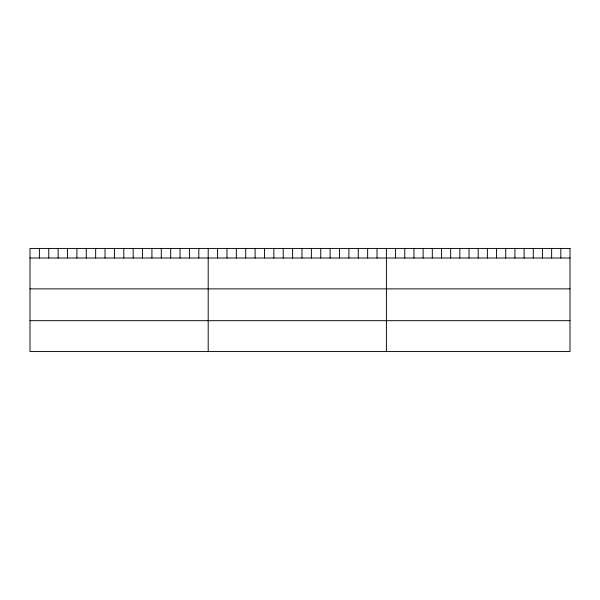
<?xml version="1.0" encoding="UTF-8"?>
<svg xmlns="http://www.w3.org/2000/svg" width="600" height="600" viewBox="0 0 600 600"><rect width="100%" height="100%" fill="white"/><g stroke="black" fill="none" stroke-linecap="round" stroke-linejoin="round"><path stroke-width="0.9" d="M30 258.007L570 258.007M30 288.877L570 288.877M30 320.685L570 320.685M560.82 248.438L560.82 258.007M551.64 248.438L551.64 258.007M542.46 248.438L542.46 258.007M533.28 248.438L533.28 258.007M524.1 248.438L524.1 258.007M514.92 248.438L514.92 258.007M505.74 248.438L505.74 258.007M496.56 248.438L496.56 258.007M487.38 248.438L487.38 258.007M478.2 248.438L478.2 258.007M469.02 248.438L469.02 258.007M459.84 248.438L459.84 258.007M450.66 248.438L450.66 258.007M441.48 248.438L441.48 258.007M432.3 248.438L432.3 258.007M423.12 248.438L423.12 258.007M413.94 248.438L413.94 258.007M404.76 248.438L404.76 258.007M395.58 248.438L395.58 258.007M386.4 248.438L386.4 351.562M377.017 248.438L377.017 258.007M367.642 248.438L367.642 258.007M358.26 248.438L358.26 258.007M348.885 248.438L348.885 258.007M339.502 248.438L339.502 258.007M330.127 248.438L330.127 258.007M320.745 248.438L320.745 258.007M311.37 248.438L311.37 258.007M301.987 248.438L301.987 258.007M292.612 248.438L292.612 258.007M283.23 248.438L283.23 258.007M273.855 248.438L273.855 258.007M264.472 248.438L264.472 258.007M255.097 248.438L255.097 258.007M245.715 248.438L245.715 258.007M236.34 248.438L236.34 258.007M226.958 248.438L226.958 258.007M217.583 248.438L217.583 258.007M208.2 248.438L208.2 351.562M198.817 248.438L198.817 258.007M189.442 248.438L189.442 258.007M180.06 248.438L180.06 258.007M170.685 248.438L170.685 258.007M161.303 248.438L161.303 258.007M151.928 248.438L151.928 258.007M142.545 248.438L142.545 258.007M133.17 248.438L133.17 258.007M123.788 248.438L123.788 258.007M114.413 248.438L114.413 258.007M105.03 248.438L105.03 258.007M95.655 248.438L95.655 258.007M86.273 248.438L86.273 258.007M76.898 248.438L76.898 258.007M67.515 248.438L67.515 258.007M58.14 248.438L58.14 258.007M48.758 248.438L48.758 258.007M39.383 248.438L39.383 258.007M570 248.438L30 248.438L30 351.562L570 351.562L570 248.438"/></g></svg>
